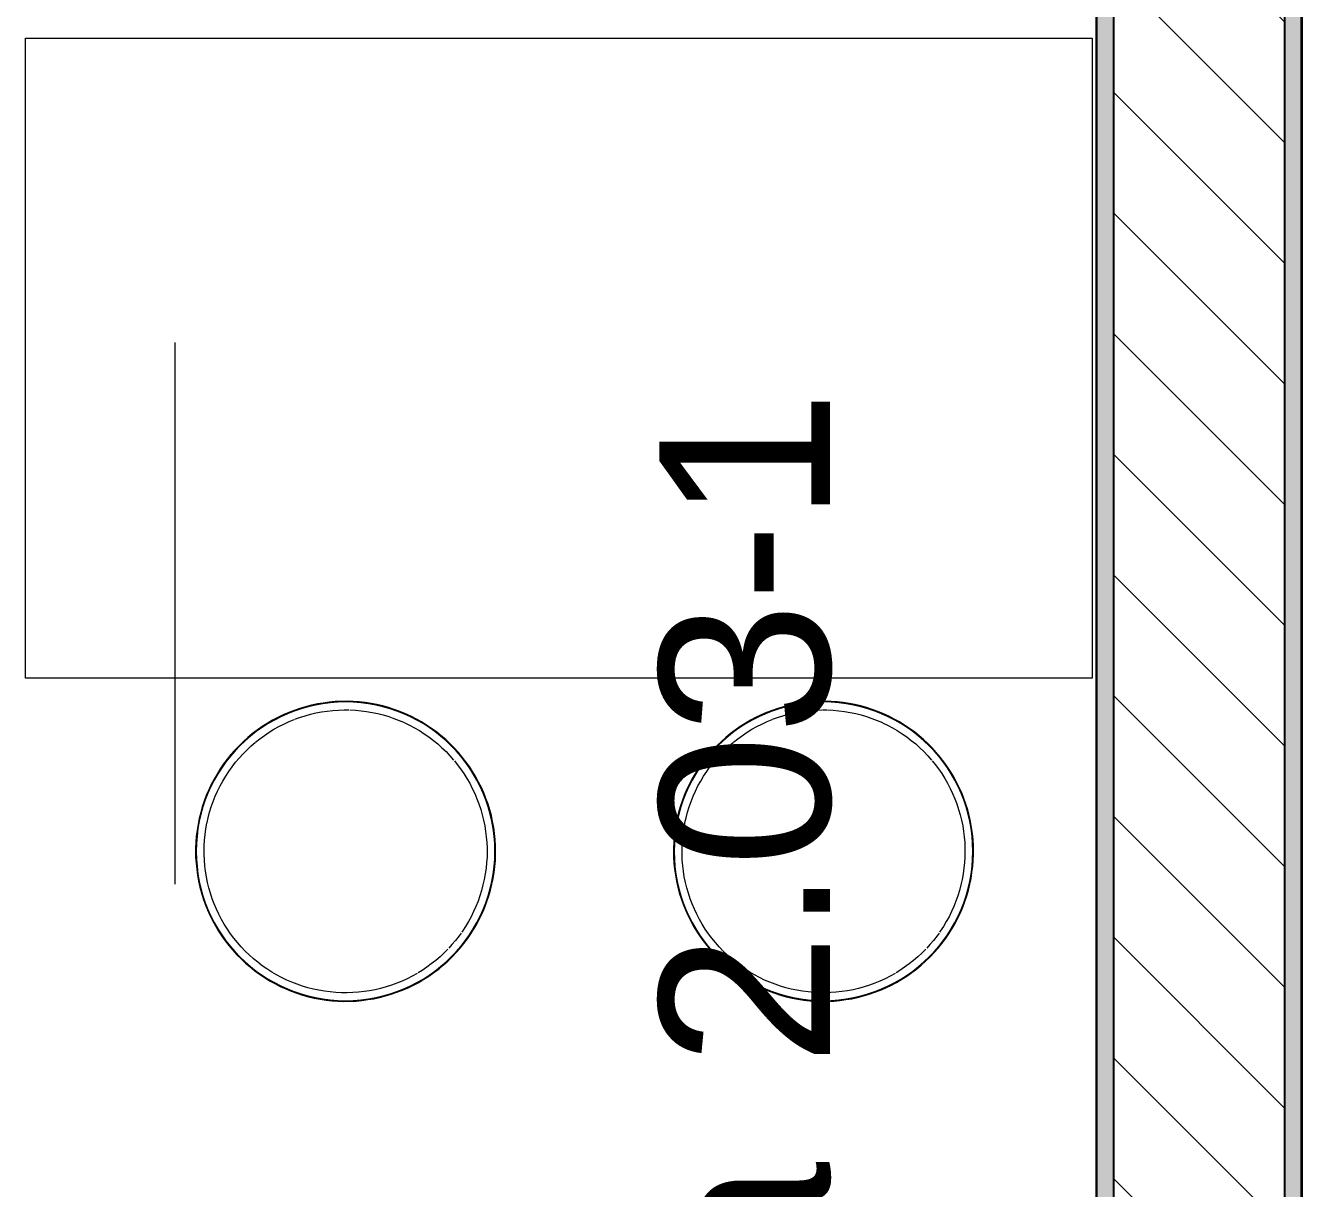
# Model space of a CAD drawing. Header units: millimetres. Extents: x 855 to 48623, y -2192 to 8255.
# Drawn here: x 13997 to 15493, y 3927 to 5290 of the extents above; entities that cross this region are included whole.
import ezdxf

# ---------------------------------------------------------------- set-up
doc = ezdxf.new("R2010")
doc.units = ezdxf.units.MM
doc.linetypes.add('Осевая', pattern=[3175, 635, -476.25, 1587.5, -476.25])
for name, color, linetype, lineweight, true_color in [('A-WALL-2', 7, 'Continuous', 25, 0x3c3c3c), ('A-WALL-FNSH-1', 7, 'Continuous', 13, 0x3c3c3c), ('I-FURN-1', 7, 'Continuous', 9, 0xf0f0f0)]:
    doc.layers.add(name, color=color, linetype=linetype, lineweight=lineweight, true_color=true_color)
for name, color, linetype, lineweight in [('G-ANNO-SYMB', 7, 'Continuous', 9), ('I-WALL', 7, 'Continuous', 9), ('Оси-2', 7, 'Осевая', 9)]:
    doc.layers.add(name, color=color, linetype=linetype, lineweight=lineweight)
doc.styles.add('Arial_1', font='arial.ttf', dxfattribs={"height": 200})
pattern_1 = [(0, (-15437.77, 0), (121.92, 30.48), [10.058, -81.382, 10.058, -81.382, -487.68]), (0, (-15437.77, 0), (121.92, 30.48), [-182.88, 10.058, -172.822, 10.058, -81.382, -213.36]), (0, (-15437.77, 0), (121.92, 30.48), [-457.2, 10.058, -50.902, 10.058, -142.342]), (120, (-15392.05, 15.24), (-87.356454, 90.345817), [10.058, -81.382, 10.058, -81.382, -487.68]), (120, (-15392.05, 15.24), (-87.356454, 90.345817), [-182.88, 10.058, -172.822, 10.058, -81.382, -213.36]), (120, (-15392.05, 15.24), (-87.356454, 90.345817), [-457.2, 10.058, -50.902, 10.058, -142.342]), (240, (-15376.81, 76.2), (-34.563546, -120.825817), [10.058, -81.382, 10.058, -81.382, -487.68]), (240, (-15376.81, 76.2), (-34.563546, -120.825817), [-182.88, 10.058, -172.822, 10.058, -81.382, -213.36]), (240, (-15376.81, 76.2), (-34.563546, -120.825817), [-457.2, 10.058, -50.902, 10.058, -142.342])]

# ---------------------------------------------------------------- blocks, each defined once
blk = doc.blocks.new('Стол базовый прямоугольный - 1_247-26230898-План разверток пом_ 2_03_ Этаж 2')
at = {"layer": 'I-FURN-1'}
for p, q in [((-625, 375), (625, 375)), ((-625, -375), (-625, 375)), ((625, 375), (625, -375)), ((625, -375), (-625, -375))]:
    blk.add_line(p, q, dxfattribs=at)
blk = doc.blocks.new('Stool _3_ - Aluminium Stool-V8-План разверток пом_ 2_03_ Этаж 2')
at = {"layer": 'I-FURN-1'}
for p, q in [((-1.2, 165.8), (3.8, 165.7)), ((-162.3, 33.7), (-161, 39.4))]:
    blk.add_line(p, q, dxfattribs=at)
at = {"layer": 'I-FURN-1', "flags": 128}
for points in [[(175.8, 0), (175.7, 7), (175.2, 14), (174.5, 21), (173.6, 28), (172.3, 34.9), (170.8, 41.8), (169, 48.6), (166.9, 55.3), (164.5, 61.9), (161.9, 68.5), (159.1, 74.9), (155.9, 81.2), (152.6, 87.4), (148.9, 93.4), (145.1, 99.3), (141, 105), (136.7, 110.5), (132.2, 115.9), (127.4, 121.1), (122.5, 126.1), (117.3, 130.9), (112, 135.5), (106.5, 139.9), (100.8, 144), (95, 147.9), (89, 151.6), (82.9, 155), (76.6, 158.2), (70.2, 161.2), (63.7, 163.9), (57.1, 166.3), (50.4, 168.4), (43.6, 170.3), (36.8, 171.9), (29.9, 173.2), (22.9, 174.3), (15.9, 175.1), (8.9, 175.6), (1.9, 175.8), (-5.1, 175.7), (-12.2, 175.4), (-19.2, 174.8), (-26.1, 173.8), (-33.1, 172.7), (-39.9, 171.2), (-46.8, 169.5), (-53.5, 167.5), (-60.1, 165.2), (-66.7, 162.6), (-73.2, 159.9), (-79.5, 156.8), (-85.7, 153.5), (-91.8, 149.9), (-97.7, 146.2), (-103.5, 142.1), (-109.1, 137.9), (-114.5, 133.4), (-119.7, 128.7), (-124.8, 123.8), (-129.6, 118.7), (-134.3, 113.5), (-138.7, 108), (-142.9, 102.4), (-146.9, 96.6), (-150.6, 90.6), (-154.1, 84.5), (-157.4, 78.3), (-160.4, 71.9), (-163.2, 65.5), (-165.6, 58.9), (-167.9, 52.2), (-169.8, 45.5), (-171.5, 38.6), (-172.9, 31.7), (-174, 24.8), (-174.9, 17.8), (-175.5, 10.8), (-175.8, 3.8), (-175.8, 0)], [(-59.6, 154.7), (-53.9, 156.8), (-47.5, 158.8), (-41.1, 160.6), (-34.7, 162.1), (-28.2, 163.4), (-21.6, 164.4), (-15, 165.1), (-8.4, 165.6), (-1.8, 165.8)], [(4.8, 165.7), (11.5, 165.4), (18.1, 164.8), (24.6, 164), (31.2, 162.8), (37.7, 161.5), (44.1, 159.8), (50.5, 157.9), (56.7, 155.8), (62.9, 153.4), (69, 150.8)], [(-105.6, 127.8), (-100.4, 131.9), (-95.1, 135.8), (-89.6, 139.5), (-83.9, 143), (-78.1, 146.2), (-72.2, 149.2), (-66.2, 152), (-60.1, 154.5)], [(69.3, 150.6), (75, 147.9), (80.8, 144.8), (86.5, 141.4), (92.1, 137.8), (97.6, 134), (102.9, 130), (108, 125.8), (112.9, 121.4), (117.7, 116.8), (122.3, 112), (126.6, 107)], [(-120.2, 114.2), (-115.5, 118.9), (-110.7, 123.5), (-105.9, 127.5)], [(-161, 39.4), (-159.3, 45.8), (-157.4, 52.2), (-155.2, 58.4), (-152.7, 64.6), (-150, 70.6), (-147.1, 76.6), (-143.9, 82.4), (-140.5, 88.1), (-136.8, 93.6), (-133, 99), (-128.9, 104.3), (-124.6, 109.3), (-120.2, 114.2)], [(127.5, 106), (130.8, 101.9), (134.8, 96.5), (138.5, 91.1), (142.1, 85.5), (145.4, 79.7), (148.4, 73.8), (151.3, 67.8), (153.9, 61.7), (156.2, 55.5), (158.3, 49.2), (160.2, 42.9), (161.7, 36.4), (163.1, 29.9)], [(-165.8, 0), (-165.7, 6.6), (-165.3, 13.2), (-164.6, 19.8), (-163.7, 26.4), (-162.5, 32.9), (-162.3, 33.6)], [(163.1, 29.9), (164.1, 23.4), (164.9, 16.8), (165.5, 10.2), (165.8, 3.6), (165.8, 0)], [(-175.8, 0), (-175.7, -7), (-175.2, -14), (-174.5, -21), (-173.6, -28), (-172.3, -34.9), (-170.8, -41.8), (-169, -48.6), (-166.9, -55.3), (-164.5, -61.9), (-161.9, -68.5), (-159.1, -74.9), (-155.9, -81.2), (-152.6, -87.4), (-148.9, -93.4), (-145.1, -99.3), (-141, -105), (-136.7, -110.5), (-132.2, -115.9), (-127.4, -121.1), (-122.5, -126.1), (-117.3, -130.9), (-112, -135.5), (-106.5, -139.9), (-100.8, -144), (-95, -147.9), (-89, -151.6), (-82.9, -155), (-76.6, -158.2), (-70.2, -161.2), (-63.7, -163.9), (-57.1, -166.3), (-50.4, -168.4), (-43.6, -170.3), (-36.8, -171.9), (-29.9, -173.2), (-22.9, -174.3), (-15.9, -175.1), (-8.9, -175.6), (-1.9, -175.8), (5.1, -175.7), (12.2, -175.4), (19.2, -174.8), (26.1, -173.8), (33.1, -172.7), (39.9, -171.2), (46.8, -169.5), (53.5, -167.5), (60.1, -165.2), (66.7, -162.6), (73.2, -159.9), (79.5, -156.8), (85.7, -153.5), (91.8, -149.9), (97.7, -146.2), (103.5, -142.1), (109.1, -137.9), (114.5, -133.4), (119.7, -128.7), (124.8, -123.8), (129.6, -118.7), (134.3, -113.5), (138.7, -108), (142.9, -102.4), (146.9, -96.6), (150.6, -90.6), (154.1, -84.5), (157.4, -78.3), (160.4, -71.9), (163.2, -65.5), (165.6, -58.9), (167.9, -52.2), (169.8, -45.5), (171.5, -38.6), (172.9, -31.7), (174, -24.8), (174.9, -17.8), (175.5, -10.8), (175.8, -3.8), (175.8, 0)], [(-44.1, -159.8), (-50.5, -157.9), (-56.7, -155.8), (-62.9, -153.4), (-69, -150.8), (-75, -147.9), (-80.8, -144.8), (-86.5, -141.4), (-92.1, -137.8), (-97.6, -134), (-102.9, -130), (-108, -125.8), (-112.9, -121.4), (-117.7, -116.8), (-122.3, -112), (-126.6, -107), (-130.8, -101.9), (-134.8, -96.5), (-138.5, -91.1), (-142.1, -85.5), (-145.4, -79.7), (-148.4, -73.8), (-151.3, -67.8), (-153.9, -61.7), (-156.2, -55.5), (-158.3, -49.2), (-160.2, -42.9), (-161.7, -36.4), (-163.1, -29.9), (-164.1, -23.4), (-164.9, -16.8), (-165.5, -10.2), (-165.8, -3.6), (-165.8, 0)], [(165.8, 0), (165.7, -6.6), (165.3, -13.2), (164.6, -19.8), (163.7, -26.4), (162.5, -32.9)], [(162.5, -32.9), (161, -39.4), (159.3, -45.8), (157.4, -52.2), (155.2, -58.4), (152.7, -64.6), (150, -70.6), (147.1, -76.6)], [(147.1, -76.6), (143.9, -82.4), (140.5, -88.1), (136.8, -93.6), (136.1, -94.6)], [(135.4, -95.7), (133, -99), (128.9, -104.3), (124.6, -109.3), (121, -113.4)], [(119.9, -114.5), (115.5, -118.9), (110.7, -123.5), (105.6, -127.8)], [(105.6, -127.8), (100.4, -131.9), (95.1, -135.8), (89.6, -139.5), (85, -142.3)], [(83.9, -143), (78.1, -146.2), (72.2, -149.2), (66.2, -152), (60.1, -154.5), (53.9, -156.8), (47.5, -158.8), (41.1, -160.6), (34.7, -162.1), (28.2, -163.4), (21.6, -164.4), (15, -165.1), (8.4, -165.6), (1.8, -165.8), (-4.8, -165.7), (-11.5, -165.4), (-18.1, -164.8), (-24.6, -164), (-31.2, -162.8), (-37.7, -161.5), (-44.1, -159.8)]]:
    blk.add_lwpolyline(points, dxfattribs=at)
at = {"layer": 'I-FURN-1'}
for start, end in [(360, 180), (0, 180), (180, 0), (180, 360)]:
    blk.add_arc((0, 0), 175, start, end, dxfattribs=at)
blk = doc.blocks.new('Stool _3_ - Aluminium Stool-V9-План разверток пом_ 2_03_ Этаж 2')
at = {"layer": 'I-FURN-1'}
for p, q in [((-1.2, 165.8), (3.8, 165.7)), ((69.3, 150.6), (75, 147.9))]:
    blk.add_line(p, q, dxfattribs=at)
at = {"layer": 'I-FURN-1', "flags": 128}
for points in [[(175.8, 0), (175.7, 7), (175.2, 14), (174.5, 21), (173.6, 28), (172.3, 34.9), (170.8, 41.8), (169, 48.6), (166.9, 55.3), (164.5, 61.9), (161.9, 68.5), (159.1, 74.9), (155.9, 81.2), (152.6, 87.4), (148.9, 93.4), (145.1, 99.3), (141, 105), (136.7, 110.5), (132.2, 115.9), (127.4, 121.1), (122.5, 126.1), (117.3, 130.9), (112, 135.5), (106.5, 139.9), (100.8, 144), (95, 147.9), (89, 151.6), (82.9, 155), (76.6, 158.2), (70.2, 161.2), (63.7, 163.9), (57.1, 166.3), (50.4, 168.4), (43.6, 170.3), (36.8, 171.9), (29.9, 173.2), (22.9, 174.3), (15.9, 175.1), (8.9, 175.6), (1.9, 175.8), (-5.1, 175.7), (-12.2, 175.4), (-19.2, 174.8), (-26.1, 173.8), (-33.1, 172.7), (-39.9, 171.2), (-46.8, 169.5), (-53.5, 167.5), (-60.1, 165.2), (-66.7, 162.6), (-73.2, 159.9), (-79.5, 156.8), (-85.7, 153.5), (-91.8, 149.9), (-97.7, 146.2), (-103.5, 142.1), (-109.1, 137.9), (-114.5, 133.4), (-119.7, 128.7), (-124.8, 123.8), (-129.6, 118.7), (-134.3, 113.5), (-138.7, 108), (-142.9, 102.4), (-146.9, 96.6), (-150.6, 90.6), (-154.1, 84.5), (-157.4, 78.3), (-160.4, 71.9), (-163.2, 65.5), (-165.6, 58.9), (-167.9, 52.2), (-169.8, 45.5), (-171.5, 38.6), (-172.9, 31.7), (-174, 24.8), (-174.9, 17.8), (-175.5, 10.8), (-175.8, 3.8), (-175.8, 0)], [(-59.6, 154.7), (-53.9, 156.8), (-47.5, 158.8), (-41.1, 160.6), (-34.7, 162.1), (-28.2, 163.4), (-21.6, 164.4), (-15, 165.1), (-8.4, 165.6), (-1.8, 165.8)], [(4.8, 165.7), (11.5, 165.4), (18.1, 164.8), (24.6, 164), (31.2, 162.8), (37.7, 161.5), (44.1, 159.8), (50.5, 157.9), (56.7, 155.8), (62.9, 153.4), (69, 150.8)], [(-105.6, 127.8), (-100.4, 131.9), (-95.1, 135.8), (-89.6, 139.5), (-83.9, 143), (-78.1, 146.2), (-72.2, 149.2), (-66.2, 152), (-60.1, 154.5)], [(75, 147.9), (80.8, 144.8), (86.5, 141.4), (92.1, 137.8), (97.6, 134), (102.9, 130)], [(-162.3, 33.7), (-161, 39.4), (-159.3, 45.8), (-157.4, 52.2), (-155.2, 58.4), (-152.7, 64.6), (-150, 70.6), (-147.1, 76.6), (-143.9, 82.4), (-140.5, 88.1), (-136.8, 93.6), (-133, 99), (-128.9, 104.3), (-124.6, 109.3), (-120.2, 114.2), (-115.5, 118.9), (-110.7, 123.5), (-105.9, 127.5)], [(102.9, 130), (108, 125.8), (112.9, 121.4), (117.7, 116.8), (122.3, 112), (126.6, 107)], [(127.5, 106), (130.8, 101.9), (134.8, 96.5), (138.5, 91.1), (142.1, 85.5), (145.4, 79.7)], [(145.4, 79.7), (148.4, 73.8), (151.3, 67.8), (153.9, 61.7), (156.2, 55.5), (158.3, 49.2), (160.2, 42.9), (161.7, 36.4), (163.1, 29.9), (164.1, 23.4), (164.9, 16.8)], [(-165.8, 0), (-165.7, 6.6), (-165.3, 13.2), (-164.6, 19.8), (-163.7, 26.4), (-162.5, 32.9), (-162.3, 33.6)], [(164.9, 16.8), (165.5, 10.2), (165.8, 3.6), (165.8, 0)], [(-175.8, 0), (-175.7, -7), (-175.2, -14), (-174.5, -21), (-173.6, -28), (-172.3, -34.9), (-170.8, -41.8), (-169, -48.6), (-166.9, -55.3), (-164.5, -61.9), (-161.9, -68.5), (-159.1, -74.9), (-155.9, -81.2), (-152.6, -87.4), (-148.9, -93.4), (-145.1, -99.3), (-141, -105), (-136.7, -110.5), (-132.2, -115.9), (-127.4, -121.1), (-122.5, -126.1), (-117.3, -130.9), (-112, -135.5), (-106.5, -139.9), (-100.8, -144), (-95, -147.9), (-89, -151.6), (-82.9, -155), (-76.6, -158.2), (-70.2, -161.2), (-63.7, -163.9), (-57.1, -166.3), (-50.4, -168.4), (-43.6, -170.3), (-36.8, -171.9), (-29.9, -173.2), (-22.9, -174.3), (-15.9, -175.1), (-8.9, -175.6), (-1.9, -175.8), (5.1, -175.7), (12.2, -175.4), (19.2, -174.8), (26.1, -173.8), (33.1, -172.7), (39.9, -171.2), (46.8, -169.5), (53.5, -167.5), (60.1, -165.2), (66.7, -162.6), (73.2, -159.9), (79.5, -156.8), (85.7, -153.5), (91.8, -149.9), (97.7, -146.2), (103.5, -142.1), (109.1, -137.9), (114.5, -133.4), (119.7, -128.7), (124.8, -123.8), (129.6, -118.7), (134.3, -113.5), (138.7, -108), (142.9, -102.4), (146.9, -96.6), (150.6, -90.6), (154.1, -84.5), (157.4, -78.3), (160.4, -71.9), (163.2, -65.5), (165.6, -58.9), (167.9, -52.2), (169.8, -45.5), (171.5, -38.6), (172.9, -31.7), (174, -24.8), (174.9, -17.8), (175.5, -10.8), (175.8, -3.8), (175.8, 0)], [(-164.9, -16.8), (-165.5, -10.2), (-165.8, -3.6), (-165.8, 0)], [(165.8, 0), (165.7, -6.6), (165.3, -13.2), (164.6, -19.8), (163.7, -26.4), (162.5, -32.9), (161, -39.4), (159.3, -45.8), (157.4, -52.2), (155.2, -58.4), (152.7, -64.6), (150, -70.6), (147.1, -76.6), (143.9, -82.4), (140.5, -88.1), (136.8, -93.6), (136.1, -94.6)], [(-112.9, -121.4), (-117.7, -116.8), (-122.3, -112), (-126.6, -107), (-130.8, -101.9), (-134.8, -96.5), (-138.5, -91.1), (-142.1, -85.5), (-145.4, -79.7), (-148.4, -73.8), (-151.3, -67.8), (-153.9, -61.7), (-156.2, -55.5), (-158.3, -49.2), (-160.2, -42.9), (-161.7, -36.4), (-163.1, -29.9), (-164.1, -23.4), (-164.9, -16.8)], [(135.4, -95.7), (133, -99), (128.9, -104.3), (124.6, -109.3), (121, -113.4)], [(119.9, -114.5), (115.5, -118.9), (110.7, -123.5), (105.6, -127.8), (100.4, -131.9), (95.1, -135.8), (89.6, -139.5), (85, -142.3)], [(-44.1, -159.8), (-50.5, -157.9), (-56.7, -155.8), (-62.9, -153.4), (-69, -150.8), (-75, -147.9), (-80.8, -144.8), (-86.5, -141.4), (-92.1, -137.8), (-97.6, -134), (-102.9, -130), (-108, -125.8), (-112.9, -121.4)], [(83.9, -143), (78.1, -146.2), (72.2, -149.2), (66.2, -152), (60.1, -154.5), (53.9, -156.8), (47.5, -158.8), (41.1, -160.6), (34.7, -162.1), (28.2, -163.4), (21.6, -164.4), (15, -165.1), (8.4, -165.6), (1.8, -165.8), (-4.8, -165.7), (-11.5, -165.4), (-18.1, -164.8), (-24.6, -164), (-31.2, -162.8), (-37.7, -161.5), (-44.1, -159.8)]]:
    blk.add_lwpolyline(points, dxfattribs=at)
at = {"layer": 'I-FURN-1'}
for start, end in [(360, 180), (0, 180), (180, 0), (180, 360)]:
    blk.add_arc((0, 0), 175, start, end, dxfattribs=at)

msp = doc.modelspace()

# ---------------------------------------------------------------- hatches: boundary and pattern name
at = {"layer": 'I-WALL'}
h = msp.add_hatch(dxfattribs=at)
h.set_pattern_fill('FP_8', color=256, style=0, pattern_type=2)
h.set_pattern_definition(pattern_1)
h.paths.add_polyline_path([(15472.2, 100), (15492.2, 100), (15492.2, 7900), (15472.2, 7900), (15472.2, 1791.3)])
h = msp.add_hatch(dxfattribs=at)
h.set_pattern_fill('FP_2', color=256, style=0, pattern_type=2)
h.set_pattern_definition([(135, (-15437.77, 0), (-70.71068, -70.71068), [])])
h.paths.add_polyline_path([(15472.2, 100), (15472.2, 7700), (15272.2, 7700), (15272.2, 100)])
h = msp.add_hatch(dxfattribs=at)
h.set_pattern_fill('FP_8', color=256, style=0, pattern_type=2)
h.set_pattern_definition(pattern_1)
h.paths.add_polyline_path([(15252.2, 100), (15272.2, 100), (15272.2, 7100), (15252.2, 7100), (15252.2, 140)])

# ---------------------------------------------------------------- linework, layer by layer
at = {"layer": 'A-WALL-2'}
for p, q in [((15472.2, 7900), (15472.2, -100)), ((15272.2, 100), (15272.2, 7700)), ((15252.2, 100), (15252.2, 7080)), ((15492.2, -48), (15492.2, 5794.9))]:
    msp.add_line(p, q, dxfattribs=at)
at = {"layer": 'A-WALL-FNSH-1'}
for p, q in [((15251.2, 7079), (15251.2, 141)), ((15493.2, 140), (15493.2, 5794.9))]:
    msp.add_line(p, q, dxfattribs=at)
at = {"layer": 'Оси-2'}
msp.add_line((14172.2, 1108.4), (14172.2, 5421), dxfattribs=at)

# ---------------------------------------------------------------- block references
at = {"layer": 'I-FURN-1', "rotation": 180}
msp.add_blockref('Стол базовый прямоугольный - 1_247-26230898-План разверток пом_ 2_03_ Этаж 2', (14622, 4900), dxfattribs=at)
at = {"layer": 'I-FURN-1'}
for name, p in [('Stool _3_ - Aluminium Stool-V8-План разверток пом_ 2_03_ Этаж 2', (14372, 4322)), ('Stool _3_ - Aluminium Stool-V9-План разверток пом_ 2_03_ Этаж 2', (14932, 4322))]:
    msp.add_blockref(name, p, dxfattribs=at)

# ---------------------------------------------------------------- texts
at = {"layer": 'G-ANNO-SYMB', "char_height": 200, "attachment_point": 1, "rotation": 90, "style": 'Arial_1'}
for s, insert, width in [(' 2.03-1', (14739.6, 3992.8), 1074.261), ('Развертка', (14739.6, 2623.6), 1659.493)]:
    msp.add_mtext(s, dxfattribs=dict(at, insert=insert, width=width))

doc.saveas('drawing.dxf')
